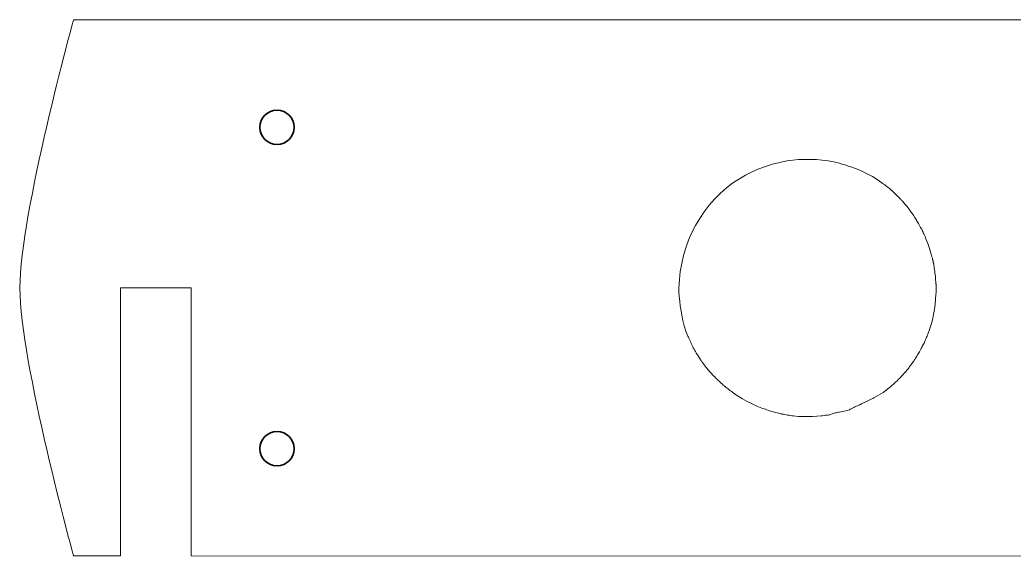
# Model space of a CAD drawing. Header units: millimetres. Extents: x 313 to 2379, y -1899 to 308.
# Drawn here: x 313 to 405.8, y -273.9 to -223.9 of the extents above; entities that cross this region are included whole.
import ezdxf

# ---------------------------------------------------------------- set-up
doc = ezdxf.new("R2010")
doc.units = ezdxf.units.MM
doc.header["$MEASUREMENT"] = 0
doc.layers.add('Layer 1', color=7, linetype='Continuous')

msp = doc.modelspace()

# ---------------------------------------------------------------- linework, layer by layer
at = {"layer": 'Layer 1', "color": 250, "lineweight": 9}
for points, knots in [([(523.5648, -248.8979), (523.5648, -248.8979), (523.6051, -273.9224), (523.6051, -273.9224), (523.6051, -273.9224), (528.0225, -273.9224), (528.0225, -273.9224), (528.0225, -273.9224), (533.0509, -255.7836), (533.0509, -248.9073), (533.0509, -242.031), (527.9956, -223.8923), (527.9956, -223.8923), (527.9956, -223.8923), (318.0567, -223.8923), (318.0567, -223.8923), (318.0567, -223.8923), (313.0463, -242.0007), (313.0463, -248.9073), (313.0463, -255.7459), (318.0567, -273.8908), (318.0567, -273.8908), (318.0567, -273.8908), (322.4271, -273.8908), (322.4271, -273.8908), (322.4271, -273.8908), (322.4271, -248.9073), (322.4271, -248.9073), (322.4271, -248.9073), (329.0236, -248.9073), (329.0236, -248.9073), (329.0236, -248.9073), (329.0236, -273.8908), (329.0236, -273.8908), (329.0236, -273.8908), (516.9921, -273.9201), (516.9921, -273.9201), (516.9921, -273.9201), (516.9921, -248.8979), (516.9921, -248.8979), (516.9921, -248.8979), (523.5648, -248.8979), (523.5648, -248.8979)], [0, 0, 0, 0, 0.0714286, 0.0714286, 0.0714286, 0.1428571, 0.1428571, 0.1428571, 0.2142857, 0.2142857, 0.2142857, 0.2857143, 0.2857143, 0.2857143, 0.3571429, 0.3571429, 0.3571429, 0.4285714, 0.4285714, 0.4285714, 0.5, 0.5, 0.5, 0.5714286, 0.5714286, 0.5714286, 0.6428571, 0.6428571, 0.6428571, 0.7142857, 0.7142857, 0.7142857, 0.7857143, 0.7857143, 0.7857143, 0.8571429, 0.8571429, 0.8571429, 0.9285714, 0.9285714, 0.9285714, 1, 1, 1, 1]), ([(384.6295, -237.0473), (384.6295, -237.0473), (385.1899, -236.9673), (385.1899, -236.9673), (385.1899, -236.9673), (385.7304, -236.9273), (385.7304, -236.9273), (385.7304, -236.9273), (386.2709, -236.9073), (386.2709, -236.9073), (386.2709, -236.9073), (386.8314, -236.9073), (386.8314, -236.9073), (386.8314, -236.9073), (387.3918, -236.9273), (387.3918, -236.9273), (387.3918, -236.9273), (387.9323, -236.9673), (387.9323, -236.9673), (387.9323, -236.9673), (388.4928, -237.0473), (388.4928, -237.0473), (388.4928, -237.0473), (389.0333, -237.1472), (389.0333, -237.1472), (389.0333, -237.1472), (389.5536, -237.2673), (389.5536, -237.2673), (389.5536, -237.2673), (389.6737, -237.3072), (389.6737, -237.3072), (389.6737, -237.3072), (389.7938, -237.3473), (389.7938, -237.3473), (389.7938, -237.3473), (389.9539, -237.3873), (389.9539, -237.3873), (389.9539, -237.3873), (390.0941, -237.4273), (390.0941, -237.4273), (390.0941, -237.4273), (390.2342, -237.4673), (390.2342, -237.4673), (390.2342, -237.4673), (390.3743, -237.5273), (390.3743, -237.5273), (390.3743, -237.5273), (390.5144, -237.5673), (390.5144, -237.5673), (390.5144, -237.5673), (390.6145, -237.6073), (390.6145, -237.6073), (390.6145, -237.6073), (391.135, -237.7873), (391.135, -237.7873), (391.135, -237.7873), (391.6354, -238.0073), (391.6354, -238.0073), (391.6354, -238.0073), (392.1358, -238.2473), (392.1358, -238.2473), (392.1358, -238.2473), (392.6162, -238.5073), (392.6162, -238.5073), (392.6162, -238.5073), (393.0766, -238.7873), (393.0766, -238.7873), (393.0766, -238.7873), (393.4969, -239.0873), (393.4969, -239.0873), (393.4969, -239.0873), (393.5771, -239.1473), (393.5771, -239.1473), (393.5771, -239.1473), (393.6772, -239.2072), (393.6772, -239.2072), (393.6772, -239.2072), (393.7772, -239.2873), (393.7772, -239.2873), (393.7772, -239.2873), (393.8773, -239.3672), (393.8773, -239.3672), (393.8773, -239.3672), (393.9774, -239.4473), (393.9774, -239.4473), (393.9774, -239.4473), (394.0975, -239.5272), (394.0975, -239.5272), (394.0975, -239.5272), (394.1776, -239.6073), (394.1776, -239.6073), (394.1776, -239.6073), (394.2576, -239.6673), (394.2576, -239.6673), (394.2576, -239.6673), (394.6179, -239.9873), (394.6179, -239.9873), (394.6179, -239.9873), (394.6979, -240.0673), (394.6979, -240.0673), (394.6979, -240.0673), (394.778, -240.1473), (394.778, -240.1473), (394.778, -240.1473), (394.8781, -240.2473), (394.8781, -240.2473), (394.8781, -240.2473), (394.9782, -240.3273), (394.9782, -240.3273), (394.9782, -240.3273), (395.0782, -240.4273), (395.0782, -240.4273), (395.0782, -240.4273), (395.1583, -240.5273), (395.1583, -240.5273), (395.1583, -240.5273), (395.1783, -240.5473), (395.1783, -240.5473), (395.1783, -240.5473), (395.1983, -240.5673), (395.1983, -240.5673), (395.1983, -240.5673), (395.2184, -240.5873), (395.2184, -240.5873), (395.2184, -240.5873), (395.2384, -240.6073), (395.2384, -240.6073), (395.2384, -240.6073), (395.2584, -240.6273), (395.2584, -240.6273), (395.2584, -240.6273), (395.2984, -240.6473), (395.2984, -240.6473), (395.2984, -240.6473), (395.3184, -240.6873), (395.3184, -240.6873), (395.3184, -240.6873), (395.3184, -240.7073), (395.3184, -240.7073), (395.3184, -240.7073), (395.4185, -240.7873), (395.4185, -240.7873), (395.4185, -240.7873), (395.4385, -240.8073), (395.4385, -240.8073), (395.4385, -240.8073), (395.5586, -240.9472), (395.5586, -240.9472), (395.5586, -240.9472), (395.5787, -240.9673), (395.5787, -240.9673), (395.5787, -240.9673), (395.5987, -241.0073), (395.5987, -241.0073), (395.5987, -241.0073), (395.6187, -241.0273), (395.6187, -241.0273), (395.6187, -241.0273), (395.6387, -241.0473), (395.6387, -241.0473), (395.6387, -241.0473), (395.6587, -241.0873), (395.6587, -241.0873), (395.6587, -241.0873), (395.6788, -241.1072), (395.6788, -241.1072), (395.6788, -241.1072), (395.6988, -241.1273), (395.6988, -241.1273), (395.6988, -241.1273), (395.7188, -241.1473), (395.7188, -241.1473), (395.7188, -241.1473), (395.7788, -241.2073), (395.7788, -241.2073), (395.7788, -241.2073), (395.8589, -241.3073), (395.8589, -241.3073), (395.8589, -241.3073), (395.939, -241.4073), (395.939, -241.4073), (395.939, -241.4073), (396.019, -241.5073), (396.019, -241.5073), (396.019, -241.5073), (396.0992, -241.6073), (396.0992, -241.6073), (396.0992, -241.6073), (396.1592, -241.7073), (396.1592, -241.7073), (396.1592, -241.7073), (396.2193, -241.7873), (396.2193, -241.7873), (396.2193, -241.7873), (396.2793, -241.8673), (396.2793, -241.8673), (396.2793, -241.8673), (396.3394, -241.9673), (396.3394, -241.9673), (396.3394, -241.9673), (396.4195, -242.0873), (396.4195, -242.0873), (396.4195, -242.0873), (396.4995, -242.1873), (396.4995, -242.1873), (396.4995, -242.1873), (396.5596, -242.3073), (396.5596, -242.3073), (396.5596, -242.3073), (396.6396, -242.4073), (396.6396, -242.4073), (396.6396, -242.4073), (396.6997, -242.5073), (396.6997, -242.5073), (396.6997, -242.5073), (396.7397, -242.6073), (396.7397, -242.6073), (396.7397, -242.6073), (396.7998, -242.6873), (396.7998, -242.6873), (396.7998, -242.6873), (396.8598, -242.7873), (396.8598, -242.7873), (396.8598, -242.7873), (396.9199, -242.8873), (396.9199, -242.8873), (396.9199, -242.8873), (396.9799, -243.0073), (396.9799, -243.0073), (396.9799, -243.0073), (397.04, -243.1273), (397.04, -243.1273), (397.04, -243.1273), (397.12, -243.2473), (397.12, -243.2473), (397.12, -243.2473), (397.16, -243.3473), (397.16, -243.3473), (397.16, -243.3473), (397.22, -243.4273), (397.22, -243.4273), (397.22, -243.4273), (397.2601, -243.5273), (397.2601, -243.5273), (397.2601, -243.5273), (397.3201, -243.6273), (397.3201, -243.6273), (397.3201, -243.6273), (397.3602, -243.7473), (397.3602, -243.7473), (397.3602, -243.7473), (397.4202, -243.8673), (397.4202, -243.8673), (397.4202, -243.8673), (397.4803, -243.9873), (397.4803, -243.9873), (397.4803, -243.9873), (397.5403, -244.1073), (397.5403, -244.1073), (397.5403, -244.1073), (397.5803, -244.2073), (397.5803, -244.2073), (397.5803, -244.2073), (397.6204, -244.3073), (397.6204, -244.3073), (397.6204, -244.3073), (397.8005, -244.7473), (397.8005, -244.7473), (397.8005, -244.7473), (397.9607, -245.2073), (397.9607, -245.2073), (397.9607, -245.2073), (398.0808, -245.6473), (398.0808, -245.6473), (398.0808, -245.6473), (398.1208, -245.7473), (398.1208, -245.7473), (398.1208, -245.7473), (398.1408, -245.8673), (398.1408, -245.8673), (398.1408, -245.8673), (398.1809, -245.9873), (398.1809, -245.9873), (398.1809, -245.9873), (398.2209, -246.1273), (398.2209, -246.1273), (398.2209, -246.1273), (398.2409, -246.2673), (398.2409, -246.2673), (398.2409, -246.2673), (398.2609, -246.2873), (398.2609, -246.2873), (398.2609, -246.2873), (398.2609, -246.3073), (398.2609, -246.3073), (398.2609, -246.3073), (398.2609, -246.3472), (398.2609, -246.3472), (398.2609, -246.3472), (398.2809, -246.3873), (398.2809, -246.3873), (398.2809, -246.3873), (398.2809, -246.4073), (398.2809, -246.4073), (398.2809, -246.4073), (398.301, -246.4473), (398.301, -246.4473), (398.301, -246.4473), (398.301, -246.4673), (398.301, -246.4673), (398.301, -246.4673), (398.301, -246.5072), (398.301, -246.5072), (398.301, -246.5072), (398.301, -246.5273), (398.301, -246.5273), (398.301, -246.5273), (398.321, -246.5473), (398.321, -246.5473), (398.321, -246.5473), (398.321, -246.5673), (398.321, -246.5673), (398.321, -246.5673), (398.321, -246.6073), (398.321, -246.6073), (398.321, -246.6073), (398.321, -246.6273), (398.321, -246.6273), (398.321, -246.6273), (398.341, -246.6672), (398.341, -246.6672), (398.341, -246.6672), (398.341, -246.6873), (398.341, -246.6873), (398.341, -246.6873), (398.341, -246.7073), (398.341, -246.7073), (398.341, -246.7073), (398.361, -246.8073), (398.361, -246.8073), (398.361, -246.8073), (398.381, -246.9473), (398.381, -246.9473), (398.381, -246.9473), (398.401, -247.0673), (398.401, -247.0673), (398.401, -247.0673), (398.4211, -247.2073), (398.4211, -247.2073), (398.4211, -247.2073), (398.4411, -247.3273), (398.4411, -247.3273), (398.4411, -247.3273), (398.4611, -247.4473), (398.4611, -247.4473), (398.4611, -247.4473), (398.4611, -247.5473), (398.4611, -247.5473), (398.4611, -247.5473), (398.4811, -247.6473), (398.4811, -247.6473), (398.4811, -247.6473), (398.5011, -247.7673), (398.5011, -247.7673), (398.5011, -247.7673), (398.5011, -247.8873), (398.5011, -247.8873), (398.5011, -247.8873), (398.5211, -248.0273), (398.5211, -248.0273), (398.5211, -248.0273), (398.5211, -248.1673), (398.5211, -248.1673), (398.5211, -248.1673), (398.5412, -248.2873), (398.5412, -248.2873), (398.5412, -248.2873), (398.5412, -248.4073), (398.5412, -248.4073), (398.5412, -248.4073), (398.5412, -248.5073), (398.5412, -248.5073), (398.5412, -248.5073), (398.5412, -248.5273), (398.5412, -248.5273), (398.5412, -248.5273), (398.5612, -248.5473), (398.5612, -248.5473), (398.5612, -248.5473), (398.5612, -248.5873), (398.5612, -248.5873), (398.5612, -248.5873), (398.5612, -248.6073), (398.5612, -248.6073), (398.5612, -248.6073), (398.5612, -248.6473), (398.5612, -248.6473), (398.5612, -248.6473), (398.5612, -248.6673), (398.5612, -248.6673), (398.5612, -248.6673), (398.5612, -248.6873), (398.5612, -248.6873), (398.5612, -248.6873), (398.5612, -248.7272), (398.5612, -248.7272), (398.5612, -248.7272), (398.5612, -248.8473), (398.5612, -248.8473), (398.5612, -248.8473), (398.5612, -248.9873), (398.5612, -248.9873), (398.5612, -248.9873), (398.5612, -249.1073), (398.5612, -249.1073), (398.5612, -249.1073), (398.5612, -249.2473), (398.5612, -249.2473), (398.5612, -249.2473), (398.5612, -249.3672), (398.5612, -249.3672), (398.5612, -249.3672), (398.5412, -249.4673), (398.5412, -249.4673), (398.5412, -249.4673), (398.5211, -249.9473), (398.5211, -249.9473), (398.5211, -249.9473), (398.4811, -250.4273), (398.4811, -250.4273), (398.4811, -250.4273), (398.4211, -250.9073), (398.4211, -250.9073), (398.4211, -250.9073), (398.321, -251.3873), (398.321, -251.3873), (398.321, -251.3873), (398.2209, -251.8673), (398.2209, -251.8673), (398.2209, -251.8673), (398.1008, -252.3273), (398.1008, -252.3273), (398.1008, -252.3273), (397.9607, -252.7873), (397.9607, -252.7873), (397.9607, -252.7873), (397.8005, -253.2073), (397.8005, -253.2073), (397.8005, -253.2073), (397.7605, -253.2873), (397.7605, -253.2873), (397.7605, -253.2873), (397.7205, -253.3873), (397.7205, -253.3873), (397.7205, -253.3873), (397.6804, -253.5073), (397.6804, -253.5073), (397.6804, -253.5073), (397.6204, -253.6273), (397.6204, -253.6273), (397.6204, -253.6273), (397.5803, -253.7473), (397.5803, -253.7473), (397.5803, -253.7473), (397.5203, -253.8673), (397.5203, -253.8673), (397.5203, -253.8673), (397.4803, -253.9672), (397.4803, -253.9672), (397.4803, -253.9672), (397.4402, -254.0473), (397.4402, -254.0473), (397.4402, -254.0473), (397.4002, -254.1473), (397.4002, -254.1473), (397.4002, -254.1473), (397.3401, -254.2273), (397.3401, -254.2273), (397.3401, -254.2273), (397.2801, -254.3473), (397.2801, -254.3473), (397.2801, -254.3473), (397.22, -254.4673), (397.22, -254.4673), (397.22, -254.4673), (397.16, -254.5673), (397.16, -254.5673), (397.16, -254.5673), (397.12, -254.6873), (397.12, -254.6873), (397.12, -254.6873), (397.06, -254.7873), (397.06, -254.7873), (397.06, -254.7873), (397.02, -254.8673), (397.02, -254.8673), (397.02, -254.8673), (396.9599, -254.9473), (396.9599, -254.9473), (396.9599, -254.9473), (396.8999, -255.0473), (396.8999, -255.0473), (396.8999, -255.0473), (396.8398, -255.1473), (396.8398, -255.1473), (396.8398, -255.1473), (396.7798, -255.2673), (396.7798, -255.2673), (396.7798, -255.2673), (396.6997, -255.3673), (396.6997, -255.3673), (396.6997, -255.3673), (396.6396, -255.4673), (396.6396, -255.4673), (396.6396, -255.4673), (396.5796, -255.5673), (396.5796, -255.5673), (396.5796, -255.5673), (396.5195, -255.6473), (396.5195, -255.6473), (396.5195, -255.6473), (396.4795, -255.7273), (396.4795, -255.7273), (396.4795, -255.7273), (396.3994, -255.8273), (396.3994, -255.8273), (396.3994, -255.8273), (396.3394, -255.9273), (396.3394, -255.9273), (396.3394, -255.9273), (396.2593, -256.0273), (396.2593, -256.0273), (396.2593, -256.0273), (396.1793, -256.1273), (396.1793, -256.1273), (396.1793, -256.1273), (396.1192, -256.2073), (396.1192, -256.2073), (396.1192, -256.2073), (396.0992, -256.2273), (396.0992, -256.2273), (396.0992, -256.2273), (396.0391, -256.3273), (396.0391, -256.3273), (396.0391, -256.3273), (395.979, -256.4073), (395.979, -256.4073), (395.979, -256.4073), (395.919, -256.4873), (395.919, -256.4873), (395.919, -256.4873), (395.8389, -256.5673), (395.8389, -256.5673), (395.8389, -256.5673), (395.7588, -256.6673), (395.7588, -256.6673), (395.7588, -256.6673), (395.6988, -256.7473), (395.6988, -256.7473), (395.6988, -256.7473), (395.6788, -256.7673), (395.6788, -256.7673), (395.6788, -256.7673), (395.5987, -256.8673), (395.5987, -256.8673), (395.5987, -256.8673), (395.5186, -256.9473), (395.5186, -256.9473), (395.5186, -256.9473), (395.4385, -257.0273), (395.4385, -257.0273), (395.4385, -257.0273), (395.3785, -257.1073), (395.3785, -257.1073), (395.3785, -257.1073), (395.2984, -257.1673), (395.2984, -257.1673), (395.2984, -257.1673), (395.2384, -257.2473), (395.2384, -257.2473), (395.2384, -257.2473), (395.1383, -257.3473), (395.1383, -257.3473), (395.1383, -257.3473), (395.0582, -257.4273), (395.0582, -257.4273), (395.0582, -257.4273), (394.9581, -257.5273), (394.9581, -257.5273), (394.9581, -257.5273), (394.9381, -257.5473), (394.9381, -257.5473), (394.9381, -257.5473), (394.9181, -257.5673), (394.9181, -257.5673), (394.9181, -257.5673), (394.8981, -257.5873), (394.8981, -257.5873), (394.8981, -257.5873), (394.8781, -257.6073), (394.8781, -257.6073), (394.8781, -257.6073), (394.8581, -257.6273), (394.8581, -257.6273), (394.8581, -257.6273), (394.818, -257.6473), (394.818, -257.6473), (394.818, -257.6473), (394.798, -257.6673), (394.798, -257.6673), (394.798, -257.6673), (394.778, -257.6873), (394.778, -257.6873), (394.778, -257.6873), (394.7179, -257.7673), (394.7179, -257.7673), (394.7179, -257.7673), (394.6979, -257.7673), (394.6979, -257.7673), (394.6979, -257.7673), (394.6979, -257.7873), (394.6979, -257.7873), (394.6979, -257.7873), (394.6779, -257.7873), (394.6779, -257.7873), (394.6779, -257.7873), (394.6579, -257.8073), (394.6579, -257.8073), (394.6579, -257.8073), (394.6379, -257.8273), (394.6379, -257.8273), (394.6379, -257.8273), (394.6179, -257.8473), (394.6179, -257.8473), (394.6179, -257.8473), (394.5978, -257.8673), (394.5978, -257.8673), (394.5978, -257.8673), (394.5779, -257.8873), (394.5779, -257.8873), (394.5779, -257.8873), (394.4378, -258.0073), (394.4378, -258.0073), (394.4378, -258.0073), (394.3777, -258.0673), (394.3777, -258.0673), (394.3777, -258.0673), (394.0375, -258.3473), (394.0375, -258.3473), (394.0375, -258.3473), (393.6371, -258.6473), (393.6371, -258.6473), (393.6371, -258.6473), (393.1967, -258.9073), (393.1967, -258.9073), (393.1967, -258.9073), (392.7563, -259.1473), (392.7563, -259.1473), (392.7563, -259.1473), (392.6562, -259.2073), (392.6562, -259.2073), (392.6562, -259.2073), (392.5161, -259.2673), (392.5161, -259.2673), (392.5161, -259.2673), (392.376, -259.3473), (392.376, -259.3473), (392.376, -259.3473), (392.1958, -259.4473), (392.1958, -259.4473), (392.1958, -259.4473), (391.9957, -259.5273), (391.9957, -259.5273), (391.9957, -259.5273), (391.7956, -259.6273), (391.7956, -259.6273), (391.7956, -259.6273), (391.6154, -259.7073), (391.6154, -259.7073), (391.6154, -259.7073), (391.4353, -259.8073), (391.4353, -259.8073), (391.4353, -259.8073), (391.3552, -259.8473), (391.3552, -259.8473), (391.3552, -259.8473), (391.2351, -259.8873), (391.2351, -259.8873), (391.2351, -259.8873), (391.115, -259.9473), (391.115, -259.9473), (391.115, -259.9473), (390.9949, -260.0073), (390.9949, -260.0073), (390.9949, -260.0073), (390.8747, -260.0673), (390.8747, -260.0673), (390.8747, -260.0673), (390.7546, -260.1273), (390.7546, -260.1273), (390.7546, -260.1273), (390.6345, -260.1873), (390.6345, -260.1873), (390.6345, -260.1873), (390.5545, -260.2273), (390.5545, -260.2273), (390.5545, -260.2273), (390.4744, -260.2673), (390.4744, -260.2673), (390.4744, -260.2673), (390.2542, -260.3473), (390.2542, -260.3473), (390.2542, -260.3473), (389.994, -260.3873), (389.994, -260.3873), (389.994, -260.3873), (389.5336, -260.4873), (389.5336, -260.4873), (389.5336, -260.4873), (389.4536, -260.5073), (389.4536, -260.5073), (389.4536, -260.5073), (389.3535, -260.5273), (389.3535, -260.5273), (389.3535, -260.5273), (389.2534, -260.5473), (389.2534, -260.5473), (389.2534, -260.5473), (389.1534, -260.5673), (389.1534, -260.5673), (389.1534, -260.5673), (388.9732, -260.6273), (388.9732, -260.6273), (388.9732, -260.6273), (388.8531, -260.6473), (388.8531, -260.6473), (388.8531, -260.6473), (388.6529, -260.7073), (388.6529, -260.7073), (388.6529, -260.7073), (388.6329, -260.7273), (388.6329, -260.7273), (388.6329, -260.7273), (388.4728, -260.7673), (388.4728, -260.7673), (388.4728, -260.7673), (388.2725, -260.7873), (388.2725, -260.7873), (388.2725, -260.7873), (388.1124, -260.8073), (388.1124, -260.8073), (388.1124, -260.8073), (387.9523, -260.8273), (387.9523, -260.8273), (387.9523, -260.8273), (387.8522, -260.8273), (387.8522, -260.8273), (387.8522, -260.8273), (387.0315, -260.8873), (387.0315, -260.8873), (387.0315, -260.8873), (386.6312, -260.9073), (386.6312, -260.9073), (386.6312, -260.9073), (386.1909, -260.9073), (386.1909, -260.9073), (386.1909, -260.9073), (385.7104, -260.8873), (385.7104, -260.8873), (385.7104, -260.8873), (385.21, -260.8273), (385.21, -260.8273), (385.21, -260.8273), (385.0899, -260.8273), (385.0899, -260.8273), (385.0899, -260.8273), (384.9698, -260.8073), (384.9698, -260.8073), (384.9698, -260.8073), (384.8497, -260.7873), (384.8497, -260.7873), (384.8497, -260.7873), (384.7095, -260.7673), (384.7095, -260.7673), (384.7095, -260.7673), (384.5694, -260.7273), (384.5694, -260.7273), (384.5694, -260.7273), (384.4293, -260.7073), (384.4293, -260.7073), (384.4293, -260.7073), (384.3093, -260.6873), (384.3093, -260.6873), (384.3093, -260.6873), (384.2893, -260.6873), (384.2893, -260.6873), (384.2893, -260.6873), (384.2693, -260.6873), (384.2693, -260.6873), (384.2693, -260.6873), (384.2492, -260.6673), (384.2492, -260.6673), (384.2492, -260.6673), (384.2092, -260.6673), (384.2092, -260.6673), (384.2092, -260.6673), (384.1892, -260.6673), (384.1892, -260.6673), (384.1892, -260.6673), (384.1492, -260.6673), (384.1492, -260.6673), (384.1492, -260.6673), (384.1291, -260.6473), (384.1291, -260.6473), (384.1291, -260.6473), (384.1091, -260.6473), (384.1091, -260.6473), (384.1091, -260.6473), (383.989, -260.6273), (383.989, -260.6273), (383.989, -260.6273), (383.8689, -260.5873), (383.8689, -260.5873), (383.8689, -260.5873), (383.7288, -260.5473), (383.7288, -260.5473), (383.7288, -260.5473), (383.5887, -260.5273), (383.5887, -260.5273), (383.5887, -260.5273), (383.4686, -260.4873), (383.4686, -260.4873), (383.4686, -260.4873), (383.3485, -260.4473), (383.3485, -260.4473), (383.3485, -260.4473), (383.2483, -260.4273), (383.2483, -260.4273), (383.2483, -260.4273), (383.1482, -260.3873), (383.1482, -260.3873), (383.1482, -260.3873), (383.0281, -260.3673), (383.0281, -260.3673), (383.0281, -260.3673), (382.9281, -260.3273), (382.9281, -260.3273), (382.9281, -260.3273), (382.908, -260.3273), (382.908, -260.3273), (382.908, -260.3273), (382.7679, -260.2673), (382.7679, -260.2673), (382.7679, -260.2673), (382.6478, -260.2273), (382.6478, -260.2273), (382.6478, -260.2273), (382.5277, -260.1873), (382.5277, -260.1873), (382.5277, -260.1873), (382.4076, -260.1473), (382.4076, -260.1473), (382.4076, -260.1473), (382.3075, -260.1073), (382.3075, -260.1073), (382.3075, -260.1073), (381.8471, -259.9273), (381.8471, -259.9273), (381.8471, -259.9273), (381.3868, -259.7273), (381.3868, -259.7273), (381.3868, -259.7273), (380.9464, -259.4873), (380.9464, -259.4873), (380.9464, -259.4873), (380.506, -259.2473), (380.506, -259.2473), (380.506, -259.2473), (380.0857, -258.9873), (380.0857, -258.9873), (380.0857, -258.9873), (379.6653, -258.7073), (379.6653, -258.7073), (379.6653, -258.7073), (379.5852, -258.6473), (379.5852, -258.6473), (379.5852, -258.6473), (379.4852, -258.5673), (379.4852, -258.5673), (379.4852, -258.5673), (379.3851, -258.5073), (379.3851, -258.5073), (379.3851, -258.5073), (379.285, -258.4273), (379.285, -258.4273), (379.285, -258.4273), (379.165, -258.3273), (379.165, -258.3273), (379.165, -258.3273), (379.0649, -258.2473), (379.0649, -258.2473), (379.0649, -258.2473), (378.9648, -258.1873), (378.9648, -258.1873), (378.9648, -258.1873), (378.9448, -258.1673), (378.9448, -258.1673), (378.9448, -258.1673), (378.9248, -258.1473), (378.9248, -258.1473), (378.9248, -258.1473), (378.9048, -258.1273), (378.9048, -258.1273), (378.9048, -258.1273), (378.8847, -258.1073), (378.8847, -258.1073), (378.8847, -258.1073), (378.8646, -258.1073), (378.8646, -258.1073), (378.8646, -258.1073), (378.8446, -258.0873), (378.8446, -258.0873), (378.8446, -258.0873), (378.8246, -258.0673), (378.8246, -258.0673), (378.8246, -258.0673), (378.8046, -258.0473), (378.8046, -258.0473), (378.8046, -258.0473), (378.7045, -257.9673), (378.7045, -257.9673), (378.7045, -257.9673), (378.6244, -257.8873), (378.6244, -257.8873), (378.6244, -257.8873), (378.5043, -257.7873), (378.5043, -257.7873), (378.5043, -257.7873), (378.4043, -257.6873), (378.4043, -257.6873), (378.4043, -257.6873), (378.3242, -257.6073), (378.3242, -257.6073), (378.3242, -257.6073), (378.2241, -257.5273), (378.2241, -257.5273), (378.2241, -257.5273), (378.1641, -257.4473), (378.1641, -257.4473), (378.1641, -257.4473), (378.084, -257.3873), (378.084, -257.3873), (378.084, -257.3873), (377.9839, -257.2873), (377.9839, -257.2873), (377.9839, -257.2873), (377.9038, -257.2073), (377.9038, -257.2073), (377.9038, -257.2073), (377.8038, -257.1073), (377.8038, -257.1073), (377.8038, -257.1073), (377.7037, -257.0073), (377.7037, -257.0073), (377.7037, -257.0073), (377.6236, -256.9073), (377.6236, -256.9073), (377.6236, -256.9073), (377.5435, -256.8273), (377.5435, -256.8273), (377.5435, -256.8273), (377.4635, -256.7473), (377.4635, -256.7473), (377.4635, -256.7473), (377.1433, -256.3673), (377.1433, -256.3673), (377.1433, -256.3673), (377.0831, -256.2873), (377.0831, -256.2873), (377.0831, -256.2873), (377.0031, -256.1873), (377.0031, -256.1873), (377.0031, -256.1873), (376.923, -256.0873), (376.923, -256.0873), (376.923, -256.0873), (376.8429, -255.9673), (376.8429, -255.9673), (376.8429, -255.9673), (376.7629, -255.8673), (376.7629, -255.8673), (376.7629, -255.8673), (376.7429, -255.8273), (376.7429, -255.8273), (376.7429, -255.8273), (376.7228, -255.8073), (376.7228, -255.8073), (376.7228, -255.8073), (376.7029, -255.7873), (376.7029, -255.7873), (376.7029, -255.7873), (376.6828, -255.7473), (376.6828, -255.7473), (376.6828, -255.7473), (376.6629, -255.7273), (376.6629, -255.7273), (376.6629, -255.7273), (376.6428, -255.6873), (376.6428, -255.6873), (376.6428, -255.6873), (376.6228, -255.6673), (376.6228, -255.6673), (376.6228, -255.6673), (376.6027, -255.6473), (376.6027, -255.6473), (376.6027, -255.6473), (376.5428, -255.5673), (376.5428, -255.5673), (376.5428, -255.5673), (376.5428, -255.5273), (376.5428, -255.5273), (376.5428, -255.5273), (376.4426, -255.4073), (376.4426, -255.4073), (376.4426, -255.4073), (376.3425, -255.2473), (376.3425, -255.2473), (376.3425, -255.2473), (376.2825, -255.1473), (376.2825, -255.1473), (376.2825, -255.1473), (376.2625, -255.1273), (376.2625, -255.1273), (376.2625, -255.1273), (376.2625, -255.1073), (376.2625, -255.1073), (376.2625, -255.1073), (376.2424, -255.0872), (376.2424, -255.0872), (376.2424, -255.0872), (376.2224, -255.0673), (376.2224, -255.0673), (376.2224, -255.0673), (376.2224, -255.0473), (376.2224, -255.0473), (376.2224, -255.0473), (376.2024, -255.0073), (376.2024, -255.0073), (376.2024, -255.0073), (376.1824, -254.9873), (376.1824, -254.9873), (376.1824, -254.9873), (376.1824, -254.9673), (376.1824, -254.9673), (376.1824, -254.9673), (376.1023, -254.8473), (376.1023, -254.8473), (376.1023, -254.8473), (376.0423, -254.7273), (376.0423, -254.7273), (376.0423, -254.7273), (375.9822, -254.6072), (375.9822, -254.6072), (375.9822, -254.6072), (375.9022, -254.4873), (375.9022, -254.4873), (375.9022, -254.4873), (375.8621, -254.3873), (375.8621, -254.3873), (375.8621, -254.3873), (375.8021, -254.2872), (375.8021, -254.2872), (375.8021, -254.2872), (375.762, -254.2073), (375.762, -254.2073), (375.762, -254.2073), (375.702, -254.0873), (375.702, -254.0873), (375.702, -254.0873), (375.662, -253.9672), (375.662, -253.9672), (375.662, -253.9672), (375.6019, -253.8473), (375.6019, -253.8473), (375.6019, -253.8473), (375.5419, -253.7073), (375.5419, -253.7073), (375.5419, -253.7073), (375.4818, -253.5873), (375.4818, -253.5873), (375.4818, -253.5873), (375.4418, -253.4873), (375.4418, -253.4873), (375.4418, -253.4873), (375.4017, -253.3873), (375.4017, -253.3873), (375.4017, -253.3873), (375.2216, -252.9273), (375.2216, -252.9273), (375.2216, -252.9273), (375.0615, -252.4273), (375.0615, -252.4273), (375.0615, -252.4273), (374.9413, -251.9473), (374.9413, -251.9473), (374.9413, -251.9473), (374.8212, -251.4473), (374.8212, -251.4473), (374.8212, -251.4473), (374.7612, -251.0273), (374.7612, -251.0273), (374.7612, -251.0273), (374.6812, -250.5673), (374.6812, -250.5673), (374.6812, -250.5673), (374.6412, -250.1273), (374.6412, -250.1273), (374.6412, -250.1273), (374.581, -249.6872), (374.581, -249.6872), (374.581, -249.6872), (374.5611, -249.3073), (374.5611, -249.3073), (374.5611, -249.3073), (374.5611, -248.9073), (374.5611, -248.9073), (374.5611, -248.9073), (374.581, -248.5073), (374.581, -248.5073), (374.581, -248.5073), (374.6211, -248.1273), (374.6211, -248.1273), (374.6211, -248.1273), (374.6812, -247.3673), (374.6812, -247.3673), (374.6812, -247.3673), (374.8212, -246.6073), (374.8212, -246.6073), (374.8212, -246.6073), (374.9814, -245.8873), (374.9814, -245.8873), (374.9814, -245.8873), (375.2016, -245.1473), (375.2016, -245.1473), (375.2016, -245.1473), (375.4618, -244.4472), (375.4618, -244.4472), (375.4618, -244.4472), (375.762, -243.7273), (375.762, -243.7273), (375.762, -243.7273), (376.1023, -243.0673), (376.1023, -243.0673), (376.1023, -243.0673), (376.5027, -242.4073), (376.5027, -242.4073), (376.5027, -242.4073), (376.923, -241.7873), (376.923, -241.7873), (376.923, -241.7873), (377.3834, -241.1873), (377.3834, -241.1873), (377.3834, -241.1873), (377.8838, -240.6073), (377.8838, -240.6073), (377.8838, -240.6073), (378.4443, -240.0673), (378.4443, -240.0673), (378.4443, -240.0673), (379.0048, -239.5673), (379.0048, -239.5673), (379.0048, -239.5673), (379.6053, -239.0873), (379.6053, -239.0873), (379.6053, -239.0873), (380.2058, -238.7073), (380.2058, -238.7073), (380.2058, -238.7073), (380.7863, -238.3673), (380.7863, -238.3673), (380.7863, -238.3673), (381.3868, -238.0673), (381.3868, -238.0673), (381.3868, -238.0673), (382.0273, -237.7873), (382.0273, -237.7873), (382.0273, -237.7873), (382.6478, -237.5673), (382.6478, -237.5673), (382.6478, -237.5673), (383.3084, -237.3673), (383.3084, -237.3673), (383.3084, -237.3673), (383.969, -237.1873), (383.969, -237.1873), (383.969, -237.1873), (384.6295, -237.0473), (384.6295, -237.0473)], [0, 0, 0, 0, 0.0025063, 0.0025063, 0.0025063, 0.0050125, 0.0050125, 0.0050125, 0.0075188, 0.0075188, 0.0075188, 0.0100251, 0.0100251, 0.0100251, 0.0125313, 0.0125313, 0.0125313, 0.0150376, 0.0150376, 0.0150376, 0.0175439, 0.0175439, 0.0175439, 0.0200501, 0.0200501, 0.0200501, 0.0225564, 0.0225564, 0.0225564, 0.0250627, 0.0250627, 0.0250627, 0.0275689, 0.0275689, 0.0275689, 0.0300752, 0.0300752, 0.0300752, 0.0325815, 0.0325815, 0.0325815, 0.0350877, 0.0350877, 0.0350877, 0.037594, 0.037594, 0.037594, 0.0401003, 0.0401003, 0.0401003, 0.0426065, 0.0426065, 0.0426065, 0.0451128, 0.0451128, 0.0451128, 0.047619, 0.047619, 0.047619, 0.0501253, 0.0501253, 0.0501253, 0.0526316, 0.0526316, 0.0526316, 0.0551378, 0.0551378, 0.0551378, 0.0576441, 0.0576441, 0.0576441, 0.0601504, 0.0601504, 0.0601504, 0.0626566, 0.0626566, 0.0626566, 0.0651629, 0.0651629, 0.0651629, 0.0676692, 0.0676692, 0.0676692, 0.0701754, 0.0701754, 0.0701754, 0.0726817, 0.0726817, 0.0726817, 0.075188, 0.075188, 0.075188, 0.0776942, 0.0776942, 0.0776942, 0.0802005, 0.0802005, 0.0802005, 0.0827068, 0.0827068, 0.0827068, 0.085213, 0.085213, 0.085213, 0.0877193, 0.0877193, 0.0877193, 0.0902256, 0.0902256, 0.0902256, 0.0927318, 0.0927318, 0.0927318, 0.0952381, 0.0952381, 0.0952381, 0.0977444, 0.0977444, 0.0977444, 0.1002506, 0.1002506, 0.1002506, 0.1027569, 0.1027569, 0.1027569, 0.1052632, 0.1052632, 0.1052632, 0.1077694, 0.1077694, 0.1077694, 0.1102757, 0.1102757, 0.1102757, 0.112782, 0.112782, 0.112782, 0.1152882, 0.1152882, 0.1152882, 0.1177945, 0.1177945, 0.1177945, 0.1203008, 0.1203008, 0.1203008, 0.122807, 0.122807, 0.122807, 0.1253133, 0.1253133, 0.1253133, 0.1278195, 0.1278195, 0.1278195, 0.1303258, 0.1303258, 0.1303258, 0.1328321, 0.1328321, 0.1328321, 0.1353383, 0.1353383, 0.1353383, 0.1378446, 0.1378446, 0.1378446, 0.1403509, 0.1403509, 0.1403509, 0.1428571, 0.1428571, 0.1428571, 0.1453634, 0.1453634, 0.1453634, 0.1478697, 0.1478697, 0.1478697, 0.1503759, 0.1503759, 0.1503759, 0.1528822, 0.1528822, 0.1528822, 0.1553885, 0.1553885, 0.1553885, 0.1578947, 0.1578947, 0.1578947, 0.160401, 0.160401, 0.160401, 0.1629073, 0.1629073, 0.1629073, 0.1654135, 0.1654135, 0.1654135, 0.1679198, 0.1679198, 0.1679198, 0.1704261, 0.1704261, 0.1704261, 0.1729323, 0.1729323, 0.1729323, 0.1754386, 0.1754386, 0.1754386, 0.1779449, 0.1779449, 0.1779449, 0.1804511, 0.1804511, 0.1804511, 0.1829574, 0.1829574, 0.1829574, 0.1854637, 0.1854637, 0.1854637, 0.1879699, 0.1879699, 0.1879699, 0.1904762, 0.1904762, 0.1904762, 0.1929825, 0.1929825, 0.1929825, 0.1954887, 0.1954887, 0.1954887, 0.197995, 0.197995, 0.197995, 0.2005013, 0.2005013, 0.2005013, 0.2030075, 0.2030075, 0.2030075, 0.2055138, 0.2055138, 0.2055138, 0.2080201, 0.2080201, 0.2080201, 0.2105263, 0.2105263, 0.2105263, 0.2130326, 0.2130326, 0.2130326, 0.2155388, 0.2155388, 0.2155388, 0.2180451, 0.2180451, 0.2180451, 0.2205514, 0.2205514, 0.2205514, 0.2230576, 0.2230576, 0.2230576, 0.2255639, 0.2255639, 0.2255639, 0.2280702, 0.2280702, 0.2280702, 0.2305764, 0.2305764, 0.2305764, 0.2330827, 0.2330827, 0.2330827, 0.235589, 0.235589, 0.235589, 0.2380952, 0.2380952, 0.2380952, 0.2406015, 0.2406015, 0.2406015, 0.2431078, 0.2431078, 0.2431078, 0.245614, 0.245614, 0.245614, 0.2481203, 0.2481203, 0.2481203, 0.2506266, 0.2506266, 0.2506266, 0.2531328, 0.2531328, 0.2531328, 0.2556391, 0.2556391, 0.2556391, 0.2581454, 0.2581454, 0.2581454, 0.2606516, 0.2606516, 0.2606516, 0.2631579, 0.2631579, 0.2631579, 0.2656642, 0.2656642, 0.2656642, 0.2681704, 0.2681704, 0.2681704, 0.2706767, 0.2706767, 0.2706767, 0.273183, 0.273183, 0.273183, 0.2756892, 0.2756892, 0.2756892, 0.2781955, 0.2781955, 0.2781955, 0.2807018, 0.2807018, 0.2807018, 0.283208, 0.283208, 0.283208, 0.2857143, 0.2857143, 0.2857143, 0.2882206, 0.2882206, 0.2882206, 0.2907268, 0.2907268, 0.2907268, 0.2932331, 0.2932331, 0.2932331, 0.2957393, 0.2957393, 0.2957393, 0.2982456, 0.2982456, 0.2982456, 0.3007519, 0.3007519, 0.3007519, 0.3032581, 0.3032581, 0.3032581, 0.3057644, 0.3057644, 0.3057644, 0.3082707, 0.3082707, 0.3082707, 0.3107769, 0.3107769, 0.3107769, 0.3132832, 0.3132832, 0.3132832, 0.3157895, 0.3157895, 0.3157895, 0.3182957, 0.3182957, 0.3182957, 0.320802, 0.320802, 0.320802, 0.3233083, 0.3233083, 0.3233083, 0.3258145, 0.3258145, 0.3258145, 0.3283208, 0.3283208, 0.3283208, 0.3308271, 0.3308271, 0.3308271, 0.3333333, 0.3333333, 0.3333333, 0.3358396, 0.3358396, 0.3358396, 0.3383459, 0.3383459, 0.3383459, 0.3408521, 0.3408521, 0.3408521, 0.3433584, 0.3433584, 0.3433584, 0.3458647, 0.3458647, 0.3458647, 0.3483709, 0.3483709, 0.3483709, 0.3508772, 0.3508772, 0.3508772, 0.3533835, 0.3533835, 0.3533835, 0.3558897, 0.3558897, 0.3558897, 0.358396, 0.358396, 0.358396, 0.3609023, 0.3609023, 0.3609023, 0.3634085, 0.3634085, 0.3634085, 0.3659148, 0.3659148, 0.3659148, 0.3684211, 0.3684211, 0.3684211, 0.3709273, 0.3709273, 0.3709273, 0.3734336, 0.3734336, 0.3734336, 0.3759398, 0.3759398, 0.3759398, 0.3784461, 0.3784461, 0.3784461, 0.3809524, 0.3809524, 0.3809524, 0.3834586, 0.3834586, 0.3834586, 0.3859649, 0.3859649, 0.3859649, 0.3884712, 0.3884712, 0.3884712, 0.3909774, 0.3909774, 0.3909774, 0.3934837, 0.3934837, 0.3934837, 0.39599, 0.39599, 0.39599, 0.3984962, 0.3984962, 0.3984962, 0.4010025, 0.4010025, 0.4010025, 0.4035088, 0.4035088, 0.4035088, 0.406015, 0.406015, 0.406015, 0.4085213, 0.4085213, 0.4085213, 0.4110276, 0.4110276, 0.4110276, 0.4135338, 0.4135338, 0.4135338, 0.4160401, 0.4160401, 0.4160401, 0.4185464, 0.4185464, 0.4185464, 0.4210526, 0.4210526, 0.4210526, 0.4235589, 0.4235589, 0.4235589, 0.4260652, 0.4260652, 0.4260652, 0.4285714, 0.4285714, 0.4285714, 0.4310777, 0.4310777, 0.4310777, 0.433584, 0.433584, 0.433584, 0.4360902, 0.4360902, 0.4360902, 0.4385965, 0.4385965, 0.4385965, 0.4411028, 0.4411028, 0.4411028, 0.443609, 0.443609, 0.443609, 0.4461153, 0.4461153, 0.4461153, 0.4486216, 0.4486216, 0.4486216, 0.4511278, 0.4511278, 0.4511278, 0.4536341, 0.4536341, 0.4536341, 0.4561404, 0.4561404, 0.4561404, 0.4586466, 0.4586466, 0.4586466, 0.4611529, 0.4611529, 0.4611529, 0.4636591, 0.4636591, 0.4636591, 0.4661654, 0.4661654, 0.4661654, 0.4686717, 0.4686717, 0.4686717, 0.4711779, 0.4711779, 0.4711779, 0.4736842, 0.4736842, 0.4736842, 0.4761905, 0.4761905, 0.4761905, 0.4786967, 0.4786967, 0.4786967, 0.481203, 0.481203, 0.481203, 0.4837093, 0.4837093, 0.4837093, 0.4862155, 0.4862155, 0.4862155, 0.4887218, 0.4887218, 0.4887218, 0.4912281, 0.4912281, 0.4912281, 0.4937343, 0.4937343, 0.4937343, 0.4962406, 0.4962406, 0.4962406, 0.4987469, 0.4987469, 0.4987469, 0.5012531, 0.5012531, 0.5012531, 0.5037594, 0.5037594, 0.5037594, 0.5062657, 0.5062657, 0.5062657, 0.5087719, 0.5087719, 0.5087719, 0.5112782, 0.5112782, 0.5112782, 0.5137845, 0.5137845, 0.5137845, 0.5162907, 0.5162907, 0.5162907, 0.518797, 0.518797, 0.518797, 0.5213033, 0.5213033, 0.5213033, 0.5238095, 0.5238095, 0.5238095, 0.5263158, 0.5263158, 0.5263158, 0.5288221, 0.5288221, 0.5288221, 0.5313283, 0.5313283, 0.5313283, 0.5338346, 0.5338346, 0.5338346, 0.5363409, 0.5363409, 0.5363409, 0.5388471, 0.5388471, 0.5388471, 0.5413534, 0.5413534, 0.5413534, 0.5438596, 0.5438596, 0.5438596, 0.5463659, 0.5463659, 0.5463659, 0.5488722, 0.5488722, 0.5488722, 0.5513784, 0.5513784, 0.5513784, 0.5538847, 0.5538847, 0.5538847, 0.556391, 0.556391, 0.556391, 0.5588972, 0.5588972, 0.5588972, 0.5614035, 0.5614035, 0.5614035, 0.5639098, 0.5639098, 0.5639098, 0.566416, 0.566416, 0.566416, 0.5689223, 0.5689223, 0.5689223, 0.5714286, 0.5714286, 0.5714286, 0.5739348, 0.5739348, 0.5739348, 0.5764411, 0.5764411, 0.5764411, 0.5789474, 0.5789474, 0.5789474, 0.5814536, 0.5814536, 0.5814536, 0.5839599, 0.5839599, 0.5839599, 0.5864662, 0.5864662, 0.5864662, 0.5889724, 0.5889724, 0.5889724, 0.5914787, 0.5914787, 0.5914787, 0.593985, 0.593985, 0.593985, 0.5964912, 0.5964912, 0.5964912, 0.5989975, 0.5989975, 0.5989975, 0.6015038, 0.6015038, 0.6015038, 0.60401, 0.60401, 0.60401, 0.6065163, 0.6065163, 0.6065163, 0.6090226, 0.6090226, 0.6090226, 0.6115288, 0.6115288, 0.6115288, 0.6140351, 0.6140351, 0.6140351, 0.6165414, 0.6165414, 0.6165414, 0.6190476, 0.6190476, 0.6190476, 0.6215539, 0.6215539, 0.6215539, 0.6240602, 0.6240602, 0.6240602, 0.6265664, 0.6265664, 0.6265664, 0.6290727, 0.6290727, 0.6290727, 0.6315789, 0.6315789, 0.6315789, 0.6340852, 0.6340852, 0.6340852, 0.6365915, 0.6365915, 0.6365915, 0.6390977, 0.6390977, 0.6390977, 0.641604, 0.641604, 0.641604, 0.6441103, 0.6441103, 0.6441103, 0.6466165, 0.6466165, 0.6466165, 0.6491228, 0.6491228, 0.6491228, 0.6516291, 0.6516291, 0.6516291, 0.6541353, 0.6541353, 0.6541353, 0.6566416, 0.6566416, 0.6566416, 0.6591479, 0.6591479, 0.6591479, 0.6616541, 0.6616541, 0.6616541, 0.6641604, 0.6641604, 0.6641604, 0.6666667, 0.6666667, 0.6666667, 0.6691729, 0.6691729, 0.6691729, 0.6716792, 0.6716792, 0.6716792, 0.6741855, 0.6741855, 0.6741855, 0.6766917, 0.6766917, 0.6766917, 0.679198, 0.679198, 0.679198, 0.6817043, 0.6817043, 0.6817043, 0.6842105, 0.6842105, 0.6842105, 0.6867168, 0.6867168, 0.6867168, 0.6892231, 0.6892231, 0.6892231, 0.6917293, 0.6917293, 0.6917293, 0.6942356, 0.6942356, 0.6942356, 0.6967419, 0.6967419, 0.6967419, 0.6992481, 0.6992481, 0.6992481, 0.7017544, 0.7017544, 0.7017544, 0.7042607, 0.7042607, 0.7042607, 0.7067669, 0.7067669, 0.7067669, 0.7092732, 0.7092732, 0.7092732, 0.7117794, 0.7117794, 0.7117794, 0.7142857, 0.7142857, 0.7142857, 0.716792, 0.716792, 0.716792, 0.7192982, 0.7192982, 0.7192982, 0.7218045, 0.7218045, 0.7218045, 0.7243108, 0.7243108, 0.7243108, 0.726817, 0.726817, 0.726817, 0.7293233, 0.7293233, 0.7293233, 0.7318296, 0.7318296, 0.7318296, 0.7343358, 0.7343358, 0.7343358, 0.7368421, 0.7368421, 0.7368421, 0.7393484, 0.7393484, 0.7393484, 0.7418546, 0.7418546, 0.7418546, 0.7443609, 0.7443609, 0.7443609, 0.7468672, 0.7468672, 0.7468672, 0.7493734, 0.7493734, 0.7493734, 0.7518797, 0.7518797, 0.7518797, 0.754386, 0.754386, 0.754386, 0.7568922, 0.7568922, 0.7568922, 0.7593985, 0.7593985, 0.7593985, 0.7619048, 0.7619048, 0.7619048, 0.764411, 0.764411, 0.764411, 0.7669173, 0.7669173, 0.7669173, 0.7694236, 0.7694236, 0.7694236, 0.7719298, 0.7719298, 0.7719298, 0.7744361, 0.7744361, 0.7744361, 0.7769424, 0.7769424, 0.7769424, 0.7794486, 0.7794486, 0.7794486, 0.7819549, 0.7819549, 0.7819549, 0.7844612, 0.7844612, 0.7844612, 0.7869674, 0.7869674, 0.7869674, 0.7894737, 0.7894737, 0.7894737, 0.7919799, 0.7919799, 0.7919799, 0.7944862, 0.7944862, 0.7944862, 0.7969925, 0.7969925, 0.7969925, 0.7994987, 0.7994987, 0.7994987, 0.802005, 0.802005, 0.802005, 0.8045113, 0.8045113, 0.8045113, 0.8070175, 0.8070175, 0.8070175, 0.8095238, 0.8095238, 0.8095238, 0.8120301, 0.8120301, 0.8120301, 0.8145363, 0.8145363, 0.8145363, 0.8170426, 0.8170426, 0.8170426, 0.8195489, 0.8195489, 0.8195489, 0.8220551, 0.8220551, 0.8220551, 0.8245614, 0.8245614, 0.8245614, 0.8270677, 0.8270677, 0.8270677, 0.8295739, 0.8295739, 0.8295739, 0.8320802, 0.8320802, 0.8320802, 0.8345865, 0.8345865, 0.8345865, 0.8370927, 0.8370927, 0.8370927, 0.839599, 0.839599, 0.839599, 0.8421053, 0.8421053, 0.8421053, 0.8446115, 0.8446115, 0.8446115, 0.8471178, 0.8471178, 0.8471178, 0.8496241, 0.8496241, 0.8496241, 0.8521303, 0.8521303, 0.8521303, 0.8546366, 0.8546366, 0.8546366, 0.8571429, 0.8571429, 0.8571429, 0.8596491, 0.8596491, 0.8596491, 0.8621554, 0.8621554, 0.8621554, 0.8646617, 0.8646617, 0.8646617, 0.8671679, 0.8671679, 0.8671679, 0.8696742, 0.8696742, 0.8696742, 0.8721805, 0.8721805, 0.8721805, 0.8746867, 0.8746867, 0.8746867, 0.877193, 0.877193, 0.877193, 0.8796992, 0.8796992, 0.8796992, 0.8822055, 0.8822055, 0.8822055, 0.8847118, 0.8847118, 0.8847118, 0.887218, 0.887218, 0.887218, 0.8897243, 0.8897243, 0.8897243, 0.8922306, 0.8922306, 0.8922306, 0.8947368, 0.8947368, 0.8947368, 0.8972431, 0.8972431, 0.8972431, 0.8997494, 0.8997494, 0.8997494, 0.9022556, 0.9022556, 0.9022556, 0.9047619, 0.9047619, 0.9047619, 0.9072682, 0.9072682, 0.9072682, 0.9097744, 0.9097744, 0.9097744, 0.9122807, 0.9122807, 0.9122807, 0.914787, 0.914787, 0.914787, 0.9172932, 0.9172932, 0.9172932, 0.9197995, 0.9197995, 0.9197995, 0.9223058, 0.9223058, 0.9223058, 0.924812, 0.924812, 0.924812, 0.9273183, 0.9273183, 0.9273183, 0.9298246, 0.9298246, 0.9298246, 0.9323308, 0.9323308, 0.9323308, 0.9348371, 0.9348371, 0.9348371, 0.9373434, 0.9373434, 0.9373434, 0.9398496, 0.9398496, 0.9398496, 0.9423559, 0.9423559, 0.9423559, 0.9448622, 0.9448622, 0.9448622, 0.9473684, 0.9473684, 0.9473684, 0.9498747, 0.9498747, 0.9498747, 0.952381, 0.952381, 0.952381, 0.9548872, 0.9548872, 0.9548872, 0.9573935, 0.9573935, 0.9573935, 0.9598997, 0.9598997, 0.9598997, 0.962406, 0.962406, 0.962406, 0.9649123, 0.9649123, 0.9649123, 0.9674185, 0.9674185, 0.9674185, 0.9699248, 0.9699248, 0.9699248, 0.9724311, 0.9724311, 0.9724311, 0.9749373, 0.9749373, 0.9749373, 0.9774436, 0.9774436, 0.9774436, 0.9799499, 0.9799499, 0.9799499, 0.9824561, 0.9824561, 0.9824561, 0.9849624, 0.9849624, 0.9849624, 0.9874687, 0.9874687, 0.9874687, 0.9899749, 0.9899749, 0.9899749, 0.9924812, 0.9924812, 0.9924812, 0.9949875, 0.9949875, 0.9949875, 0.9974937, 0.9974937, 0.9974937, 1, 1, 1, 1])]:
    msp.add_open_spline(points, degree=3, knots=knots, dxfattribs=at)
at = {"layer": 'Layer 1', "lineweight": 35}
for points in [[(338.6463, -233.9073), (338.6463, -234.791), (337.93, -235.5073), (337.0463, -235.5073), (336.1626, -235.5073), (335.4463, -234.791), (335.4463, -233.9073), (335.4463, -233.0236), (336.1626, -232.3073), (337.0463, -232.3073), (337.93, -232.3073), (338.6463, -233.0236), (338.6463, -233.9073)], [(338.6463, -263.9073), (338.6463, -264.791), (337.93, -265.5073), (337.0463, -265.5073), (336.1626, -265.5073), (335.4463, -264.791), (335.4463, -263.9073), (335.4463, -263.0236), (336.1626, -262.3073), (337.0463, -262.3073), (337.93, -262.3073), (338.6463, -263.0236), (338.6463, -263.9073)]]:
    msp.add_open_spline(points, degree=3, knots=[0, 0, 0, 0, 0.25, 0.25, 0.25, 0.5, 0.5, 0.5, 0.75, 0.75, 0.75, 1, 1, 1, 1], dxfattribs=at)

doc.saveas('drawing.dxf')
